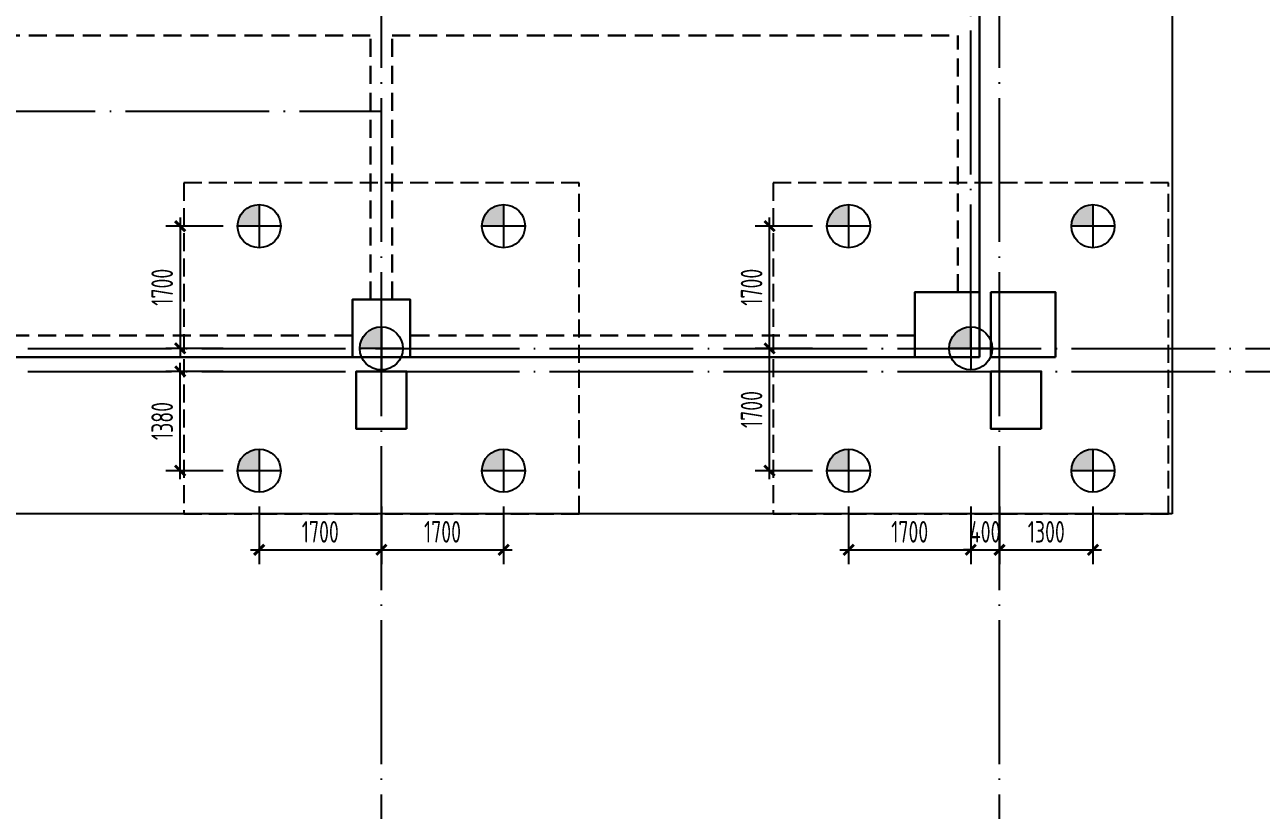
# Model space of a CAD drawing. Extents: x 2430613 to 2739493, y -1540945 to -971137.
# Drawn here: x 2510862 to 2528065, y -1078573 to -1067652 of the extents above; entities that cross this region are included whole.
import ezdxf

# ---------------------------------------------------------------- set-up
doc = ezdxf.new("R2010")
doc.units = 0
doc.header["$LTSCALE"] = 1000
doc.header["$MEASUREMENT"] = 0
doc.header["$PDMODE"] = 3
doc.header["$PDSIZE"] = 50
for name, pattern in [('DASH', [0.35, 0.25, -0.1]), ('DOTE', [2.42, 2, -0.2, 0.02, -0.2]), ('HIDDEN', [0.375, 0.25, -0.125])]:
    doc.linetypes.add(name, pattern=pattern)
doc.layers.get('0').update_dxf_attribs({"linetype": 'CONTINUOUS'})
doc.layers.get('DEFPOINTS').update_dxf_attribs({"linetype": 'CONTINUOUS'})
for name, color, linetype, lineweight in [('0S-墙-不可见', 30, 'HIDDEN', 30), ('0S-墙-线', 30, 'CONTINUOUS', 30), ('0S-柱-线', 50, 'CONTINUOUS', 30)]:
    doc.layers.add(name, color=color, linetype=linetype, lineweight=lineweight)
for name, color, linetype in [('600直径桩', 4, 'CONTINUOUS'), ('BASE_PILE_DIM', 3, 'CONTINUOUS'), ('DOTE', 1, 'DOTE'), ('S1-SLAB-Finstructions', 255, 'CONTINUOUS'), ('承台', 2, 'CONTINUOUS')]:
    doc.layers.add(name, color=color, linetype=linetype)
doc.styles.add('TSSD_Dimension', font='Tssdeng.shx', dxfattribs={"width": 0.7, "bigfont": 'hztxt.shx'})
doc.dimstyles.new('TSSD_100_100', dxfattribs={"dimtxt": 300, "dimasz": 100, "dimexe": 200, "dimexo": 200, "dimgap": 100, "dimtad": 1, "dimdec": 0, "dimzin": 0, "dimdsep": 46, "dimtxsty": 'TSSD_Dimension', "dimblk": 'ARCHTICK', "dimcen": 0, "dimdle": 120, "dimclrt": 7, "dimazin": 0, "dimtfac": 1, "dimtdec": 0, "dimtix": 1, "dimtmove": 2, "dimatfit": 0, "dimldrblk": 'ARCHTICK', "dimfxl": 1, "dimtolj": 1, "dimtzin": 0, "dimarcsym": 0})

# ---------------------------------------------------------------- blocks, each defined once
blk = doc.blocks.new('600Z')
at = {"layer": '600直径桩'}
h = blk.add_hatch(color=6, dxfattribs=at)
h.dxf.hatch_style = 1
h.paths.add_polyline_path([(-204995, -2276684, 0.414214), (-205295, -2276984), (-204995, -2276984)])
at = {"layer": '600直径桩', "color": 6}
for p, q in [((-204995, -2276684), (-204995, -2277284)), ((-204695, -2276984), (-205295, -2276984))]:
    blk.add_line(p, q, dxfattribs=at)
blk.add_circle((-204995, -2276984), 300, dxfattribs=at)
blk = doc.blocks.new('_ArchTick')
at = {"color": 0, "linetype": 'ByBlock', "const_width": 0.4}
blk.add_lwpolyline([(-0.71, -0.71), (0.71, 0.71)], dxfattribs=at)
blk = doc.blocks.new('*D1413')
at = {"layer": 'BASE_PILE_DIM', "color": 0, "lineweight": -2, "transparency": 16777216}
for p, q in [((2521224, -1073972), (2521224, -1072032)), ((2521824, -1072152), (2521024, -1072152)), ((2521824, -1073852), (2521024, -1073852))]:
    blk.add_line(p, q, dxfattribs=at)
at = {"layer": 'DEFPOINTS', "color": 0, "transparency": 16777216}
for p in [(2521224, -1072152), (2522024, -1072152), (2522024, -1073852)]:
    blk.add_point(p, dxfattribs=at)
at = {"layer": 'BASE_PILE_DIM', "color": 0, "lineweight": -2, "transparency": 16777216, "xscale": 100, "yscale": 100, "zscale": 100}
for p, rotation in [((2521224, -1072152), 90), ((2521224, -1073852), 270)]:
    blk.add_blockref('_ArchTick', p, dxfattribs=dict(at, rotation=rotation))
at = {"layer": 'BASE_PILE_DIM', "color": 7, "transparency": 16777216, "insert": (2520974, -1073002), "char_height": 300, "attachment_point": 5, "rotation": 90, "style": 'TSSD_Dimension'}
blk.add_mtext('\\A1;1700', dxfattribs=at)
blk = doc.blocks.new('*D1414')
at = {"layer": 'BASE_PILE_DIM', "color": 0, "lineweight": -2, "transparency": 16777216}
for p, q in [((2524424, -1074352), (2524424, -1075152)), ((2525724, -1074352), (2525724, -1075152)), ((2524304, -1074952), (2525844, -1074952))]:
    blk.add_line(p, q, dxfattribs=at)
at = {"layer": 'DEFPOINTS', "color": 0, "transparency": 16777216}
for p in [(2524424, -1074152), (2525724, -1074152), (2525724, -1074952)]:
    blk.add_point(p, dxfattribs=at)
at = {"layer": 'BASE_PILE_DIM', "color": 0, "lineweight": -2, "transparency": 16777216, "xscale": 100, "yscale": 100, "zscale": 100, "rotation": 180}
blk.add_blockref('_ArchTick', (2524424, -1074952), dxfattribs=at)
at = {"layer": 'BASE_PILE_DIM', "color": 0, "lineweight": -2, "transparency": 16777216, "xscale": 100, "yscale": 100, "zscale": 100}
blk.add_blockref('_ArchTick', (2525724, -1074952), dxfattribs=at)
at = {"layer": 'BASE_PILE_DIM', "color": 7, "transparency": 16777216, "insert": (2525074, -1074702), "char_height": 300, "attachment_point": 5, "style": 'TSSD_Dimension'}
blk.add_mtext('\\A1;1300', dxfattribs=at)
blk = doc.blocks.new('*D1415')
at = {"layer": 'BASE_PILE_DIM', "color": 0, "lineweight": -2, "transparency": 16777216}
for p, q in [((2521224, -1072272), (2521224, -1070332)), ((2521824, -1070452), (2521024, -1070452)), ((2521824, -1072152), (2521024, -1072152))]:
    blk.add_line(p, q, dxfattribs=at)
at = {"layer": 'DEFPOINTS', "color": 0, "transparency": 16777216}
for p in [(2521224, -1070452), (2522024, -1070452), (2522024, -1072152)]:
    blk.add_point(p, dxfattribs=at)
at = {"layer": 'BASE_PILE_DIM', "color": 0, "lineweight": -2, "transparency": 16777216, "xscale": 100, "yscale": 100, "zscale": 100}
for p, rotation in [((2521224, -1070452), 90), ((2521224, -1072152), 270)]:
    blk.add_blockref('_ArchTick', p, dxfattribs=dict(at, rotation=rotation))
at = {"layer": 'BASE_PILE_DIM', "color": 7, "transparency": 16777216, "insert": (2520974, -1071302), "char_height": 300, "attachment_point": 5, "rotation": 90, "style": 'TSSD_Dimension'}
blk.add_mtext('\\A1;1700', dxfattribs=at)
blk = doc.blocks.new('*D1416')
at = {"layer": 'BASE_PILE_DIM', "color": 0, "lineweight": -2, "transparency": 16777216}
for p, q in [((2513024, -1073972), (2513024, -1072352)), ((2513624, -1072472), (2512824, -1072472)), ((2513624, -1073852), (2512824, -1073852))]:
    blk.add_line(p, q, dxfattribs=at)
at = {"layer": 'DEFPOINTS', "color": 0, "transparency": 16777216}
for p in [(2513024, -1072472), (2513824, -1072472), (2513824, -1073852)]:
    blk.add_point(p, dxfattribs=at)
at = {"layer": 'BASE_PILE_DIM', "color": 0, "lineweight": -2, "transparency": 16777216, "xscale": 100, "yscale": 100, "zscale": 100}
for p, rotation in [((2513024, -1072472), 90), ((2513024, -1073852), 270)]:
    blk.add_blockref('_ArchTick', p, dxfattribs=dict(at, rotation=rotation))
at = {"layer": 'BASE_PILE_DIM', "color": 7, "transparency": 16777216, "insert": (2512774, -1073162), "char_height": 300, "attachment_point": 5, "rotation": 90, "style": 'TSSD_Dimension'}
blk.add_mtext('\\A1;1380', dxfattribs=at)
blk = doc.blocks.new('*D1417')
at = {"layer": 'BASE_PILE_DIM', "color": 0, "lineweight": -2, "transparency": 16777216}
for p, q in [((2514124, -1074352), (2514124, -1075152)), ((2515824, -1074352), (2515824, -1075152)), ((2514004, -1074952), (2515944, -1074952))]:
    blk.add_line(p, q, dxfattribs=at)
at = {"layer": 'DEFPOINTS', "color": 0, "transparency": 16777216}
for p in [(2514124, -1074152), (2515824, -1074152), (2515824, -1074952)]:
    blk.add_point(p, dxfattribs=at)
at = {"layer": 'BASE_PILE_DIM', "color": 0, "lineweight": -2, "transparency": 16777216, "xscale": 100, "yscale": 100, "zscale": 100, "rotation": 180}
blk.add_blockref('_ArchTick', (2514124, -1074952), dxfattribs=at)
at = {"layer": 'BASE_PILE_DIM', "color": 0, "lineweight": -2, "transparency": 16777216, "xscale": 100, "yscale": 100, "zscale": 100}
blk.add_blockref('_ArchTick', (2515824, -1074952), dxfattribs=at)
at = {"layer": 'BASE_PILE_DIM', "color": 7, "transparency": 16777216, "insert": (2514974, -1074702), "char_height": 300, "attachment_point": 5, "style": 'TSSD_Dimension'}
blk.add_mtext('\\A1;1700', dxfattribs=at)
blk = doc.blocks.new('*D1418')
at = {"layer": 'BASE_PILE_DIM', "color": 0, "lineweight": -2, "transparency": 16777216}
for p, q in [((2515824, -1074352), (2515824, -1075152)), ((2517524, -1074352), (2517524, -1075152)), ((2515704, -1074952), (2517644, -1074952))]:
    blk.add_line(p, q, dxfattribs=at)
at = {"layer": 'DEFPOINTS', "color": 0, "transparency": 16777216}
for p in [(2515824, -1074152), (2517524, -1074152), (2517524, -1074952)]:
    blk.add_point(p, dxfattribs=at)
at = {"layer": 'BASE_PILE_DIM', "color": 0, "lineweight": -2, "transparency": 16777216, "xscale": 100, "yscale": 100, "zscale": 100, "rotation": 180}
blk.add_blockref('_ArchTick', (2515824, -1074952), dxfattribs=at)
at = {"layer": 'BASE_PILE_DIM', "color": 0, "lineweight": -2, "transparency": 16777216, "xscale": 100, "yscale": 100, "zscale": 100}
blk.add_blockref('_ArchTick', (2517524, -1074952), dxfattribs=at)
at = {"layer": 'BASE_PILE_DIM', "color": 7, "transparency": 16777216, "insert": (2516674, -1074702), "char_height": 300, "attachment_point": 5, "style": 'TSSD_Dimension'}
blk.add_mtext('\\A1;1700', dxfattribs=at)
blk = doc.blocks.new('*D1419')
at = {"layer": 'BASE_PILE_DIM', "color": 0, "lineweight": -2, "transparency": 16777216}
for p, q in [((2513024, -1070332), (2513024, -1072272)), ((2513624, -1070452), (2512824, -1070452)), ((2513624, -1072152), (2512824, -1072152))]:
    blk.add_line(p, q, dxfattribs=at)
at = {"layer": 'DEFPOINTS', "color": 0, "transparency": 16777216}
for p in [(2513824, -1070452), (2513024, -1072152), (2513824, -1072152)]:
    blk.add_point(p, dxfattribs=at)
at = {"layer": 'BASE_PILE_DIM', "color": 0, "lineweight": -2, "transparency": 16777216, "xscale": 100, "yscale": 100, "zscale": 100}
for p, rotation in [((2513024, -1070452), 90), ((2513024, -1072152), 270)]:
    blk.add_blockref('_ArchTick', p, dxfattribs=dict(at, rotation=rotation))
at = {"layer": 'BASE_PILE_DIM', "color": 7, "transparency": 16777216, "insert": (2512774, -1071302), "char_height": 300, "attachment_point": 5, "rotation": 90, "style": 'TSSD_Dimension'}
blk.add_mtext('\\A1;1700', dxfattribs=at)
blk = doc.blocks.new('*D2830')
at = {"layer": 'BASE_PILE_DIM', "color": 0, "lineweight": -2, "transparency": 16777216}
for p, q in [((2524024, -1074352), (2524024, -1075152)), ((2524424, -1074352), (2524424, -1075152)), ((2524024, -1074952), (2523924, -1074952)), ((2524024, -1074952), (2524424, -1074952)), ((2524424, -1074952), (2524524, -1074952))]:
    blk.add_line(p, q, dxfattribs=at)
at = {"layer": 'DEFPOINTS', "color": 0, "transparency": 16777216}
for p in [(2524024, -1074152), (2524424, -1074152), (2524424, -1074952)]:
    blk.add_point(p, dxfattribs=at)
at = {"layer": 'BASE_PILE_DIM', "color": 0, "lineweight": -2, "transparency": 16777216, "xscale": 100, "yscale": 100, "zscale": 100}
blk.add_blockref('_ArchTick', (2524024, -1074952), dxfattribs=at)
at = {"layer": 'BASE_PILE_DIM', "color": 0, "lineweight": -2, "transparency": 16777216, "xscale": 100, "yscale": 100, "zscale": 100, "rotation": 180}
blk.add_blockref('_ArchTick', (2524424, -1074952), dxfattribs=at)
at = {"layer": 'BASE_PILE_DIM', "color": 7, "transparency": 16777216, "insert": (2524224, -1074702), "char_height": 300, "attachment_point": 5, "style": 'TSSD_Dimension'}
blk.add_mtext('\\A1;400', dxfattribs=at)
blk = doc.blocks.new('*D2831')
at = {"layer": 'BASE_PILE_DIM', "color": 0, "lineweight": -2, "transparency": 16777216}
for p, q in [((2522324, -1074352), (2522324, -1075152)), ((2524024, -1074352), (2524024, -1075152)), ((2522204, -1074952), (2524144, -1074952))]:
    blk.add_line(p, q, dxfattribs=at)
at = {"layer": 'DEFPOINTS', "color": 0, "transparency": 16777216}
for p in [(2522324, -1074152), (2524024, -1074152), (2524024, -1074952)]:
    blk.add_point(p, dxfattribs=at)
at = {"layer": 'BASE_PILE_DIM', "color": 0, "lineweight": -2, "transparency": 16777216, "xscale": 100, "yscale": 100, "zscale": 100, "rotation": 180}
blk.add_blockref('_ArchTick', (2522324, -1074952), dxfattribs=at)
at = {"layer": 'BASE_PILE_DIM', "color": 0, "lineweight": -2, "transparency": 16777216, "xscale": 100, "yscale": 100, "zscale": 100}
blk.add_blockref('_ArchTick', (2524024, -1074952), dxfattribs=at)
at = {"layer": 'BASE_PILE_DIM', "color": 7, "transparency": 16777216, "insert": (2523174, -1074702), "char_height": 300, "attachment_point": 5, "style": 'TSSD_Dimension'}
blk.add_mtext('\\A1;1700', dxfattribs=at)

msp = doc.modelspace()

# ---------------------------------------------------------------- linework, layer by layer
at = {"layer": '0S-墙-不可见'}
for p, q in [((2507543.644, -1067802.126), (2515673.644, -1067802.126)), ((2515673.644, -1071472.128), (2515673.644, -1067802.126)), ((2515973.644, -1067802.126), (2523843.644, -1067802.126)), ((2515973.644, -1071472.128), (2515973.644, -1067802.126)), ((2523843.644, -1071372.128), (2523843.644, -1067802.126)), ((2515423.644, -1071972.126), (2507823.644, -1071972.126)), ((2523243.644, -1071972.126), (2516223.644, -1071972.126))]:
    msp.add_line(p, q, dxfattribs=at)
at = {"layer": '0S-墙-线'}
for p, q in [((2524143.644, -1071372.128), (2524143.644, -1062602.128)), ((2515423.644, -1072272.126), (2507823.644, -1072272.126)), ((2523243.644, -1072272.126), (2516223.644, -1072272.126))]:
    msp.add_line(p, q, dxfattribs=at)
at = {"layer": '0S-柱-线'}
for points in [[(2524143.644, -1072272.128), (2524143.644, -1071372.128), (2523243.644, -1071372.128), (2523243.644, -1072272.128)], [(2524143.644, -1072272.128), (2524143.644, -1071372.128), (2523243.644, -1071372.128), (2523243.644, -1072272.128)], [(2525203.644, -1072272.128), (2525203.644, -1071372.128), (2524303.644, -1071372.128), (2524303.644, -1072272.128)], [(2516223.644, -1072272.128), (2516223.644, -1071472.128), (2515423.644, -1071472.128), (2515423.644, -1072272.128)], [(2516223.644, -1072272.128), (2516223.644, -1071472.128), (2515423.644, -1071472.128), (2515423.644, -1072272.128)], [(2516173.644, -1073272.126), (2516173.644, -1072472.126), (2515473.644, -1072472.126), (2515473.644, -1073272.126)], [(2525003.644, -1073272.126), (2525003.644, -1072472.126), (2524303.644, -1072472.126), (2524303.644, -1073272.126)]]:
    msp.add_lwpolyline(points, close=True, dxfattribs=at)
at = {"layer": 'DOTE'}
for p, q in [((2515823.644, -1092452.126), (2515823.644, -975252.126)), ((2524023.644, -1072152.126), (2524023.644, -975252.126)), ((2524423.644, -1092452.126), (2524423.644, -975252.126)), ((2507423.644, -1068852.126), (2515823.644, -1068852.126)), ((2462503.644, -1072152.126), (2570723.644, -1072152.126)), ((2462503.644, -1072472.126), (2570723.644, -1072472.126))]:
    msp.add_line(p, q, dxfattribs=at)
at = {"layer": 'S1-SLAB-Finstructions', "color": 2}
msp.add_lwpolyline([(2526823.644, -1074452.122), (2471203.644, -1074452.129), (2471203.644, -1050532.126), (2487943.644, -1050532.123), (2487943.644, -1049082.126), (2493303.644, -1049082.126), (2493303.644, -1050532.123), (2496343.644, -1050532.123), (2496343.644, -1049082.126), (2501703.644, -1049082.126), (2501703.644, -1050532.122), (2504423.644, -1050532.122), (2504423.644, -1049482.126), (2510423.644, -1049482.126), (2510423.644, -1050532.121), (2513143.644, -1050532.12), (2513143.644, -1049082.126), (2518503.644, -1049082.126), (2518503.644, -1050532.119), (2521463.644, -1050532.119), (2521463.644, -1049082.126), (2526823.644, -1049082.126)], close=True, dxfattribs=at)
at = {"layer": '承台', "color": 251, "linetype": 'DASH'}
for points in [[(2513073.644, -1074452.126), (2518573.644, -1074452.126), (2518573.644, -1069852.126), (2513073.644, -1069852.126)], [(2521273.644, -1074452.126), (2526773.644, -1074452.126), (2526773.644, -1069852.126), (2521273.644, -1069852.126)]]:
    msp.add_lwpolyline(points, close=True, dxfattribs=at)

# ---------------------------------------------------------------- block references
at = {"layer": '600直径桩', "color": 6}
for p in [(2719118.307, 1206531.783), (2722518.307, 1206531.783), (2727318.307, 1206531.783), (2730718.307, 1206531.783), (2720818.307, 1204831.783), (2729018.307, 1204831.783), (2719118.307, 1203131.783), (2722518.307, 1203131.783), (2727318.307, 1203131.783), (2730718.307, 1203131.783)]:
    msp.add_blockref('600Z', p, dxfattribs=at)

# ---------------------------------------------------------------- dimensions: what is measured, and where the dimension line sits
at = {"layer": 'BASE_PILE_DIM', "color": 3}
for base, p1, p2, picture, middle in [((2513023.644, -1072152.126), (2513823.644, -1070452.126), (2513823.644, -1072152.126), '*D1419', (2512773.644, -1071302.126)), ((2521223.644, -1070452.126), (2522023.644, -1072152.126), (2522023.644, -1070452.126), '*D1415', (2520973.644, -1071302.126)), ((2521223.644, -1072152.126), (2522023.644, -1073852.126), (2522023.644, -1072152.126), '*D1413', (2520973.644, -1073002.126)), ((2513023.644, -1072472.126), (2513823.644, -1073852.126), (2513823.644, -1072472.126), '*D1416', (2512773.644, -1073162.126))]:
    dim = msp.add_linear_dim(base=base, p1=p1, p2=p2, angle=90, dimstyle='TSSD_100_100', dxfattribs=at)
    dim.commit()
    dim.dimension.update_dxf_attribs({"geometry": picture, "text_midpoint": middle})
for base, p1, p2, picture, middle in [((2515823.644, -1074952.126), (2514123.644, -1074152.126), (2515823.644, -1074152.126), '*D1417', (2514973.644, -1074702.126)), ((2517523.644, -1074952.126), (2515823.644, -1074152.126), (2517523.644, -1074152.126), '*D1418', (2516673.644, -1074702.126)), ((2524023.644, -1074952.126), (2522323.644, -1074152.126), (2524023.644, -1074152.126), '*D2831', (2523173.644, -1074702.126)), ((2524423.644, -1074952.126), (2524023.644, -1074152.126), (2524423.644, -1074152.126), '*D2830', (2524223.644, -1074702.126)), ((2525723.644, -1074952.126), (2524423.644, -1074152.126), (2525723.644, -1074152.126), '*D1414', (2525073.644, -1074702.126))]:
    dim = msp.add_linear_dim(base=base, p1=p1, p2=p2, dimstyle='TSSD_100_100', dxfattribs=at)
    dim.commit()
    dim.dimension.update_dxf_attribs({"geometry": picture, "text_midpoint": middle})

doc.saveas('drawing.dxf')
